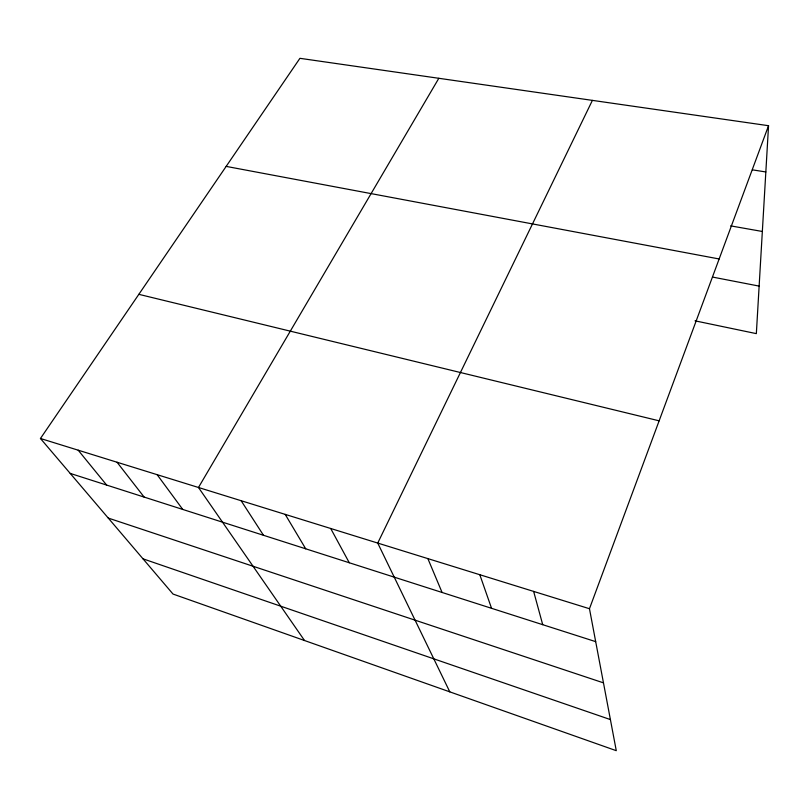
<?xml version="1.0" encoding="UTF-8"?>
<svg xmlns="http://www.w3.org/2000/svg" width="809" height="809" viewBox="0 0 809 809"><rect width="100%" height="100%" fill="white"/><g stroke="black" fill="none" stroke-linecap="round" stroke-linejoin="round"><path stroke-width="1.21" d="M768.55 125.708L589.468 608.722L616.276 750.681L173.025 594.059L40.45 438.488L299.927 58.319L768.55 125.708L756.344 333.632L695.032 320.829M592.4 100.377L377.732 543.072L449.794 691.857M438.832 78.291L198.478 487.493L304.528 640.526M752.4 169.839L765.84 171.963M730.648 225.873L762.341 231.475M226.166 166.391L719.14 258.971M712.608 277.082L759.135 286.103M138.845 294.334L659.133 420.832M40.45 438.488L589.468 608.722M70.211 473.407L595.687 641.648M108.275 518.073L603.474 682.857M142.991 558.817L610.401 719.575M78.18 450.188L106.646 485.076M117.052 462.242L144.144 497.08M157.138 474.671L182.753 509.448M241.143 500.72L263.491 535.295M285.193 514.372L305.721 548.815M330.699 528.489L349.286 562.761M427.87 558.615L442.078 592.471M479.808 574.714L491.548 608.307M533.637 591.409L542.718 624.69"/></g></svg>
